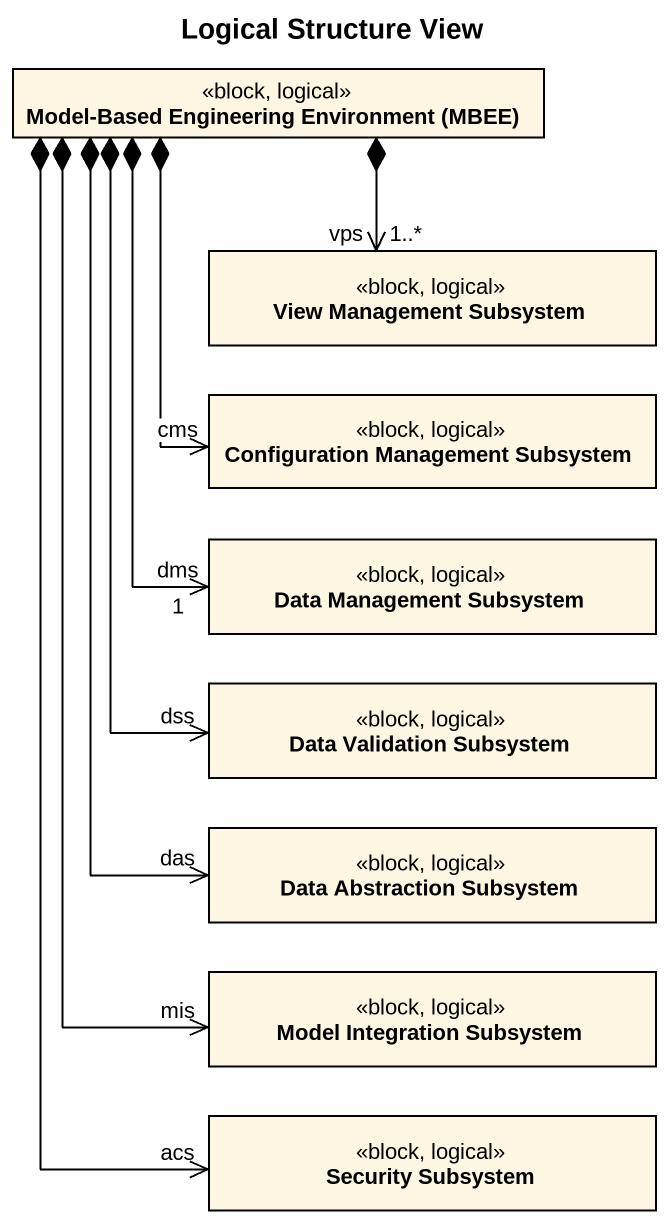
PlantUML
@startuml
title Logical Structure View
hide circle
hide empty members
class "Model-Based Engineering Environment (MBEE)" as Model_Based_Engineering <<block, logical>>
class "View Management Subsystem" as View_Management_Subsystem <<block, logical>>
class "Configuration Management Subsystem" as Configuration_Management <<block, logical>>
class "Data Management Subsystem" as Data_Management_Subsystem <<block, logical>>
class "Data Validation Subsystem" as Data_Validation_Subsystem <<block, logical>>
class "Data Abstraction Subsystem" as Data_Abstraction_Subsystem <<block, logical>>
class "Model Integration Subsystem" as Model_Integration_Subsystem <<block, logical>>
class "Security Subsystem" as Security_Subsystem <<block, logical>>
Model_Based_Engineering *--> "vps\n1..*" View_Management_Subsystem
Model_Based_Engineering *--> "cms" Configuration_Management
Model_Based_Engineering *--> "dms\n1" Data_Management_Subsystem
Model_Based_Engineering *--> "dss" Data_Validation_Subsystem
Model_Based_Engineering *--> "das" Data_Abstraction_Subsystem
Model_Based_Engineering *--> "mis" Model_Integration_Subsystem
Model_Based_Engineering *--> "acs" Security_Subsystem
@enduml
